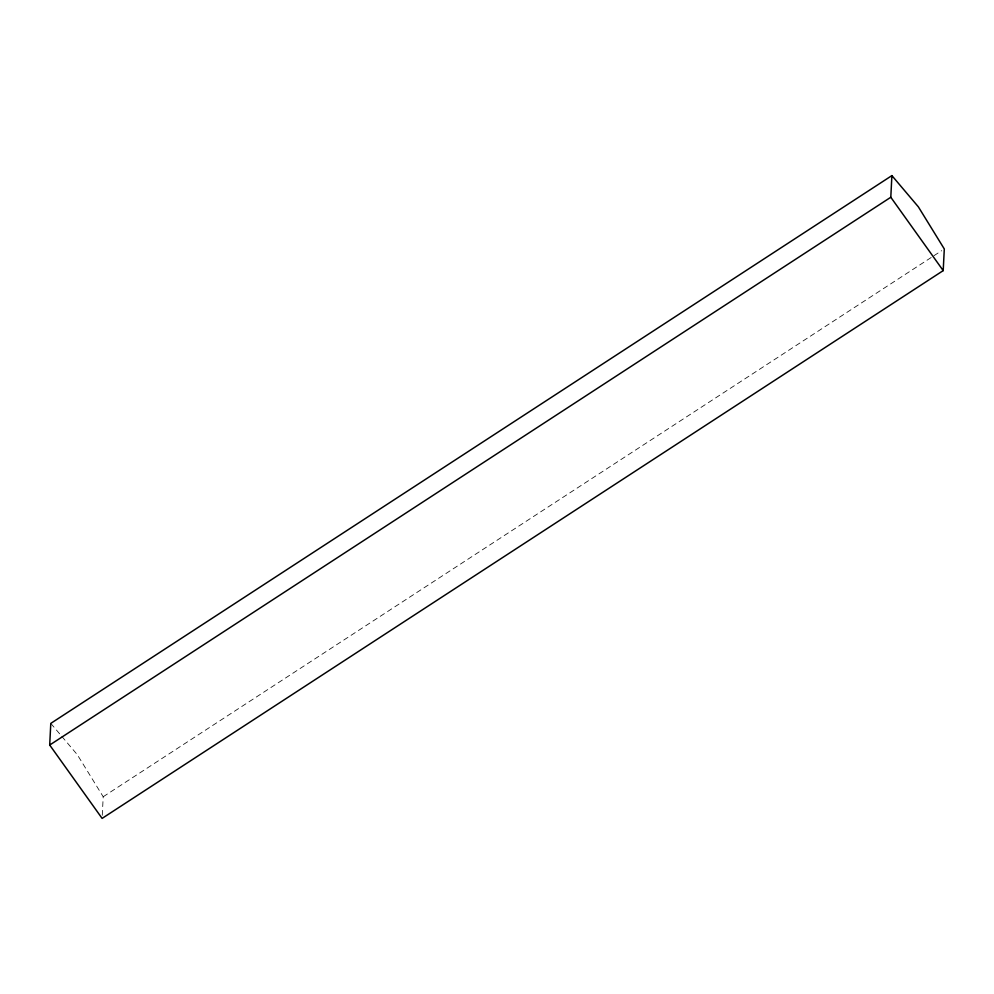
<?xml version="1.0" encoding="UTF-8"?>
<svg xmlns="http://www.w3.org/2000/svg" width="994" height="994" viewBox="0 0 994 994"><rect width="100%" height="100%" fill="white"/><g stroke="black" fill="none" stroke-linecap="round" stroke-linejoin="round"><path stroke-width="0.75" stroke-dasharray="4.97 3.73" d="M102.27 815.304L103.202 796.741L77.271 754.645L61.578 736.119M103.202 796.741L932.596 256.589M933.9 255.731L941.703 250.662M50.793 723.384L60.609 734.964"/><path stroke-width="1.49" d="M49.7 745.04L50.793 723.384L891.891 175.603L918.369 206.864L944.3 248.96L943.207 270.616L102.109 818.397L49.7 745.04L890.798 197.259L891.891 175.603M890.798 197.259L943.207 270.616"/></g></svg>
